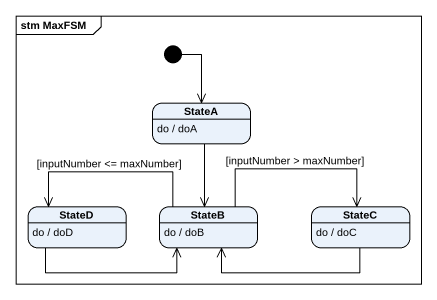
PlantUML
@startuml
mainframe stm MaxFSM
hide empty description
state StateA
StateA : do / doA
state StateD
StateD : do / doD
state StateB
StateB : do / doB
state StateC
StateC : do / doC
[*] --> StateA
StateA --> StateB
StateD -right-> StateB
StateB -left-> StateD : [inputNumber <= maxNumber]
StateB -right-> StateC : [inputNumber > maxNumber]
StateC -left-> StateB
@enduml
